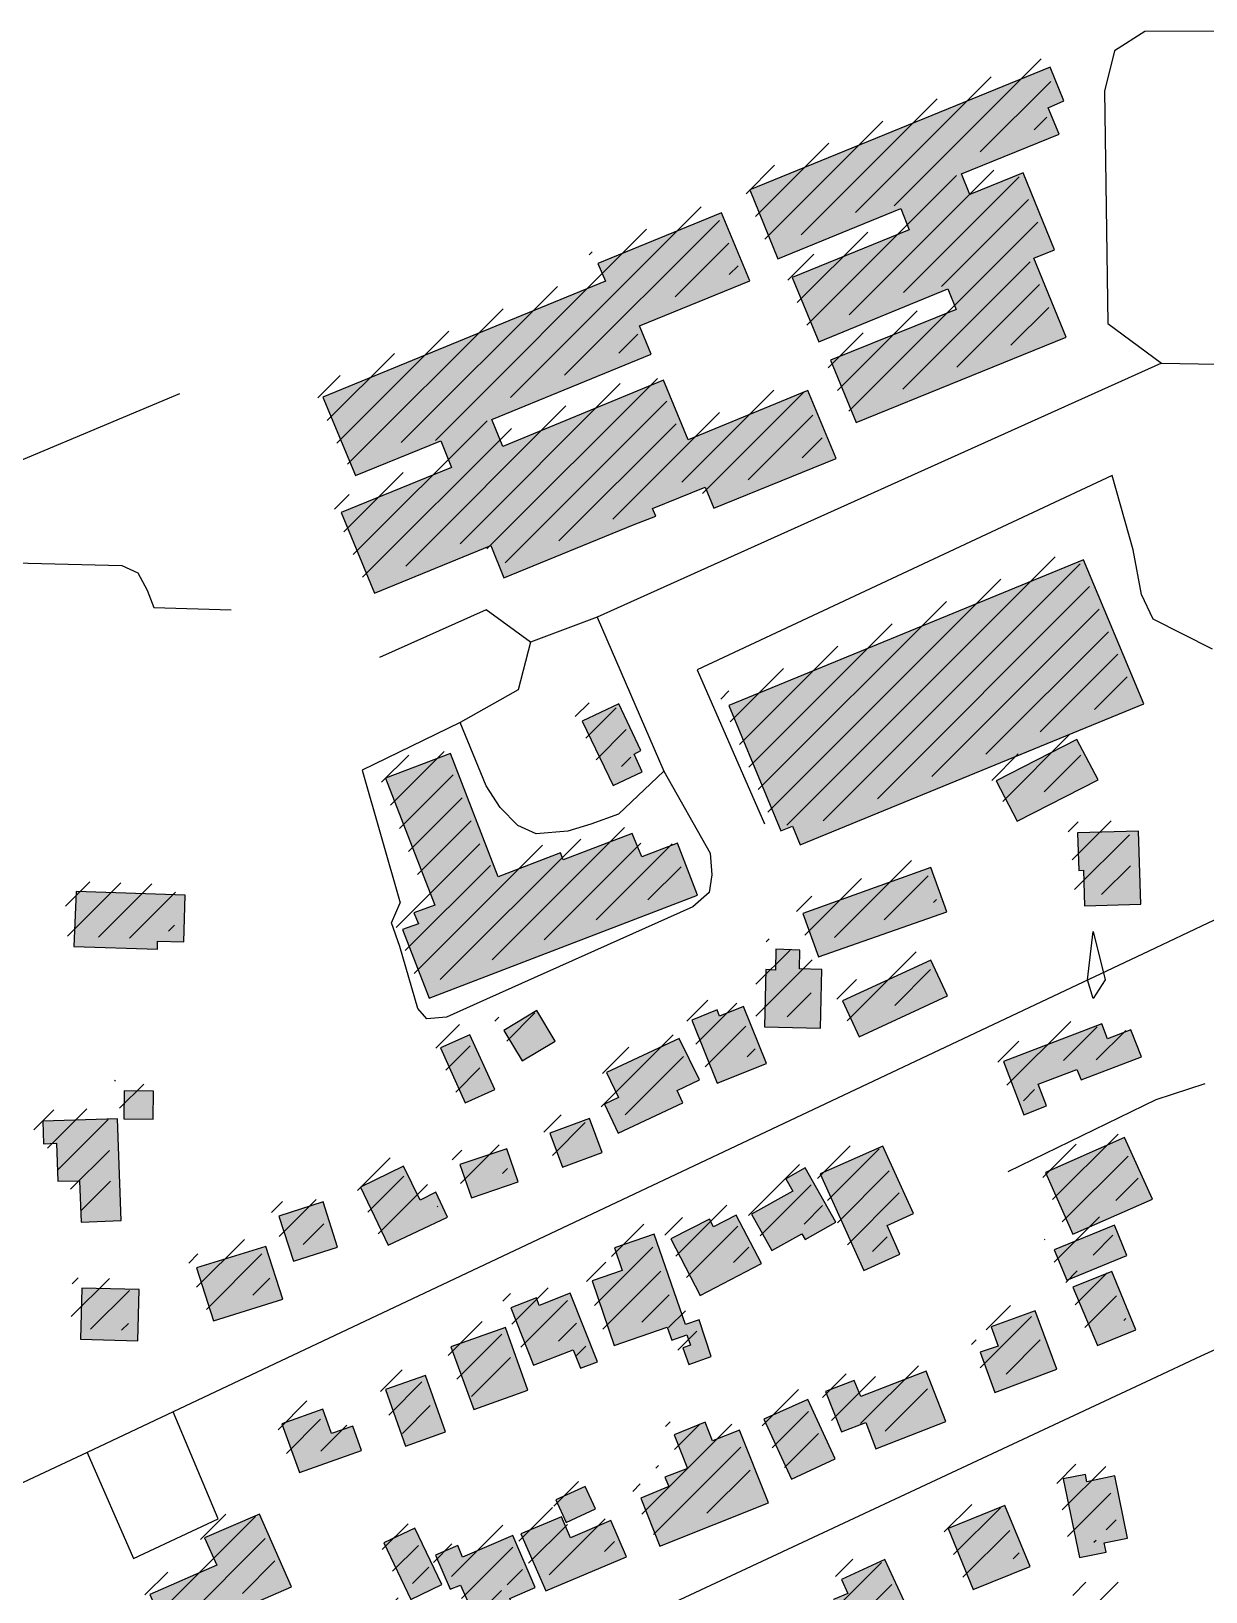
# Model space of a CAD drawing. Extents: x 6576311 to 6728256, y 2029764 to 2237541.
# Drawn here: x 6669276 to 6670100, y 2178916 to 2180011 of the extents above; entities that cross this region are included whole.
import ezdxf

# ---------------------------------------------------------------- set-up
doc = ezdxf.new("R2010")
doc.units = 21
for name, color, linetype in [('BUILDINGS', 9, 'Continuous'), ('CL_LOCAL', 4, 'Continuous'), ('CONTOUR_INDEX', 150, 'Continuous')]:
    doc.layers.add(name, color=color, linetype=linetype)

msp = doc.modelspace()

# ---------------------------------------------------------------- hatches: boundary and pattern name
at = {"layer": 'BUILDINGS_HATCH'}
for points in [[(6669780.2, 2179899.4), (6669800, 2179851), (6669886.1, 2179886.3), (6669892.1, 2179871.4), (6669810, 2179837.9), (6669828.6, 2179792.8), (6669919.2, 2179830), (6669924.9, 2179815.5), (6669836.9, 2179779.8), (6669854.9, 2179736.1), (6670002.2, 2179796.1), (6669979.5, 2179851.4), (6669994, 2179857.3), (6669971.9, 2179911.4), (6669934.5, 2179896), (6669928.8, 2179910.5), (6669997.3, 2179938.5), (6669989.6, 2179957), (6670000.6, 2179961.8), (6669990.9, 2179985.5)], [(6669480.8, 2179753.9), (6669503.7, 2179699), (6669563.7, 2179723.3), (6669571.2, 2179704.7), (6669493.6, 2179673.1), (6669517.1, 2179616.4), (6669598.6, 2179649.8), (6669607.8, 2179627.3), (6669699.3, 2179664.5), (6669699.3, 2179664.5), (6669714.3, 2179670.4), (6669712, 2179675.8), (6669749.1, 2179690.9), (6669755.1, 2179676), (6669840.9, 2179711), (6669821.1, 2179758.6), (6669737, 2179724), (6669719.8, 2179765.8), (6669607.1, 2179719.4), (6669599.4, 2179738.3), (6669711.2, 2179784), (6669702.9, 2179804), (6669780.2, 2179835.6), (6669760.5, 2179883.2), (6669673.8, 2179847.6), (6669679, 2179835.2)], [(6669815.6, 2179439.9), (6670056.6, 2179538.9), (6670014.4, 2179639.9), (6669765.6, 2179537.6), (6669802, 2179449.7), (6669810.2, 2179453)], [(6669703.9, 2179506.1), (6669688.4, 2179538.8), (6669662.7, 2179526.6), (6669684.4, 2179481.6), (6669704.8, 2179491.1), (6669699.1, 2179503.5)], [(6669555.5, 2179332.4), (6669743.7, 2179404.6), (6669729.7, 2179441), (6669704.5, 2179431.4), (6669697.9, 2179447.8), (6669649.5, 2179429.3), (6669647.5, 2179434.4), (6669603.9, 2179417.5), (6669570.3, 2179504), (6669524.7, 2179486.7), (6669559.4, 2179397.6), (6669544.7, 2179392.1), (6669547.9, 2179384.5), (6669536.8, 2179380.4)], [(6670024.5, 2179485.6), (6670009.6, 2179513.9), (6669953, 2179484.9), (6669967.9, 2179456.5)], [(6670054.6, 2179398.3), (6670053, 2179449.6), (6670010.1, 2179448.3), (6670011.1, 2179421.8), (6670014.2, 2179422.1), (6670014.9, 2179397)], [(6669817.5, 2179391.8), (6669828.4, 2179361.3), (6669918.5, 2179393), (6669907.3, 2179423.9)], [(6669307.8, 2179407.2), (6669306.3, 2179368.5), (6669365, 2179366.6), (6669365, 2179372.4), (6669383.4, 2179371.8), (6669384.4, 2179404.6)], [(6669790.6, 2179312.3), (6669829.8, 2179311.4), (6669830.7, 2179352.5), (6669815.1, 2179352.8), (6669815.4, 2179365.9), (6669798.6, 2179366.6), (6669798.4, 2179352), (6669791.6, 2179352.4)], [(6669857, 2179305.3), (6669919, 2179334), (6669907.3, 2179359), (6669845.3, 2179330.4)], [(6669607.7, 2179309.7), (6669620.6, 2179288.3), (6669643.8, 2179302.2), (6669630.9, 2179323.6)], [(6669757.3, 2179272.8), (6669791.9, 2179286.4), (6669775.8, 2179326.4), (6669759.1, 2179319.8), (6669757.4, 2179324.2), (6669739.6, 2179316.8)], [(6669972.4, 2179250.4), (6669988.3, 2179256.7), (6669982.5, 2179272), (6670009.7, 2179282.3), (6670012.6, 2179275), (6670055, 2179291.2), (6670047.6, 2179310.1), (6670031.2, 2179303.8), (6670027.2, 2179314.4), (6669958.1, 2179287.9)], [(6669601.4, 2179268.2), (6669583.9, 2179306.7), (6669563.3, 2179297.5), (6669580.7, 2179259)], [(6669733.3, 2179258.9), (6669729.3, 2179267.6), (6669744.9, 2179275), (6669730.8, 2179304), (6669679.9, 2179280.1), (6669688.2, 2179262.7), (6669678.3, 2179257.9), (6669688, 2179237.6)], [(6669362, 2179267.2), (6669341.6, 2179267.4), (6669341.4, 2179247.8), (6669361.8, 2179247.5)], [(6669339.4, 2179176.4), (6669336.9, 2179247.8), (6669284.4, 2179246.1), (6669285, 2179230.1), (6669294.1, 2179230.5), (6669295.1, 2179203.9), (6669310.1, 2179204.3), (6669311.4, 2179175.2)], [(6669676.7, 2179224), (6669667.8, 2179248), (6669640.1, 2179237.7), (6669649, 2179213.7)], [(6669987.6, 2179210.1), (6670006.8, 2179166.8), (6670062.6, 2179191.4), (6670043.1, 2179234.7)], [(6669585, 2179192.3), (6669617.8, 2179203.4), (6669609.8, 2179226.7), (6669576.9, 2179215.6)], [(6669876.6, 2179172.8), (6669895, 2179181.3), (6669873.5, 2179228.5), (6669829.6, 2179209), (6669860.3, 2179141.4), (6669885.5, 2179152.8)], [(6669560, 2179196.2), (6669549, 2179190.7), (6669537.5, 2179214.4), (6669507.2, 2179199.7), (6669526.7, 2179159), (6669568.3, 2179178.8)], [(6669805.6, 2179205.7), (6669810.4, 2179196.9), (6669781.5, 2179180.8), (6669795.8, 2179155.3), (6669816.8, 2179167.1), (6669819.1, 2179163.1), (6669840.6, 2179175.2), (6669819.1, 2179213.4)], [(6669450, 2179179.4), (6669460.4, 2179147.8), (6669491.2, 2179157.7), (6669481.2, 2179189.4)], [(6669788.5, 2179146.2), (6669770.8, 2179180), (6669754.9, 2179171.9), (6669752.1, 2179177.4), (6669724.9, 2179163.4), (6669745.5, 2179123.8)], [(6669685.2, 2179088.6), (6669722.3, 2179101.5), (6669725.5, 2179092.4), (6669736.2, 2179096.1), (6669738.8, 2179088.8), (6669733.4, 2179087), (6669737.5, 2179075.3), (6669753.3, 2179080.9), (6669744.7, 2179106.7), (6669735.1, 2179103.4), (6669713.3, 2179166.7), (6669685.5, 2179157.1), (6669690.7, 2179141.4), (6669669.7, 2179134.1)], [(6670044.6, 2179151.7), (6670036, 2179173.1), (6669993.8, 2179155.8), (6670002.7, 2179134.4)], [(6669404.1, 2179106), (6669452.8, 2179121.1), (6669440.8, 2179158.2), (6669392.3, 2179143.1)], [(6670024.1, 2179088.6), (6670051, 2179099.6), (6670034.1, 2179140.7), (6670006.9, 2179129.6)], [(6669352.1, 2179128), (6669311.8, 2179128.9), (6669310.9, 2179093.2), (6669351.1, 2179091.9)], [(6669612.8, 2179115.2), (6669628.6, 2179074.9), (6669656.3, 2179085.6), (6669661.5, 2179072.8), (6669673.4, 2179077.3), (6669654.4, 2179125.3), (6669632.6, 2179116.8), (6669630.6, 2179122.2)], [(6669995.6, 2179072.1), (6669980.4, 2179113.1), (6669949.5, 2179101.7), (6669954.4, 2179088.3), (6669941.9, 2179083.9), (6669952.2, 2179055.8)], [(6669570.7, 2179087.8), (6669586.7, 2179043.8), (6669624.7, 2179057.4), (6669608.9, 2179101.4)], [(6669524.8, 2179057.7), (6669538.9, 2179018.1), (6669566.9, 2179028), (6669552.9, 2179067.7)], [(6669868.7, 2179016.2), (6669917.7, 2179035.3), (6669904, 2179070.6), (6669858.1, 2179052.9), (6669853.5, 2179064.2), (6669833.4, 2179056.4), (6669844.6, 2179028.1), (6669861.6, 2179034.7)], [(6669820.9, 2179050.9), (6669790.1, 2179037), (6669809.6, 2178994.8), (6669840.1, 2179009.1)], [(6669502, 2179032.1), (6669487, 2179026.9), (6669480.9, 2179044), (6669452.1, 2179033.7), (6669464.4, 2178999.5), (6669508, 2179015)], [(6669773.1, 2179029.2), (6669754.1, 2179021.9), (6669749, 2179035), (6669727.2, 2179026.1), (6669736.6, 2179002.5), (6669720.8, 2178996.2), (6669723.4, 2178989.7), (6669703.8, 2178981.6), (6669717.3, 2178947.8), (6669793.5, 2178978.3)], [(6669672.1, 2178974.2), (6669664.9, 2178989.8), (6669644.3, 2178980.3), (6669651.4, 2178964.6)], [(6670045.1, 2178953.5), (6670036.4, 2178997.2), (6670016.6, 2178993.1), (6670015.7, 2178998.2), (6670000.1, 2178995.2), (6670011.4, 2178939.9), (6670030.1, 2178943.6), (6670028.7, 2178950.2)], [(6669458.8, 2178919.4), (6669436.4, 2178970.3), (6669397.9, 2178953.7), (6669406.5, 2178934.5), (6669359.5, 2178913.9), (6669373.6, 2178882.2)], [(6669619.7, 2178956.5), (6669637.2, 2178916.5), (6669693.8, 2178940.4), (6669682.9, 2178965.9), (6669654.6, 2178953.7), (6669648.3, 2178968.6)], [(6669919.5, 2178960.3), (6669936.9, 2178917.4), (6669976.9, 2178933.6), (6669959.1, 2178976.5)], [(6669564.3, 2178920.9), (6669545.4, 2178960.5), (6669523.6, 2178950.3), (6669542.5, 2178910.6)], [(6669578.9, 2178940.3), (6669575.5, 2178948.3), (6669559.9, 2178941.7), (6669570.2, 2178917.7), (6669577.3, 2178920.6), (6669591.1, 2178889.4), (6669616.5, 2178900.4), (6669611.9, 2178911.3), (6669629.8, 2178919), (6669614, 2178955.4)], [(6669849, 2178914.8), (6669839.1, 2178910.4), (6669850, 2178887.2), (6669890.2, 2178905.9), (6669875, 2178938.6), (6669844.7, 2178924.6)]]:
    msp.add_hatch(color=251, dxfattribs=at).paths.add_polyline_path(points)
at = {"layer": 'BUILDINGS_SHADOW'}
h = msp.add_hatch(dxfattribs=at)
h.set_pattern_fill('ANSI31', scale=5)
h.paths.add_polyline_path([(6669773.5, 2179906.7), (6669793.3, 2179858.4), (6669879.3, 2179893.7), (6669885.3, 2179878.8), (6669803.2, 2179845.3), (6669821.9, 2179800.2), (6669912.5, 2179837.4), (6669918.2, 2179822.8), (6669830.1, 2179787.1), (6669848.2, 2179743.5), (6669995.4, 2179803.5), (6669972.8, 2179858.8), (6669987.2, 2179864.7), (6669965.1, 2179918.8), (6669927.8, 2179903.4), (6669922, 2179917.9), (6669990.6, 2179945.9), (6669982.8, 2179964.4), (6669993.9, 2179969.2), (6669984.1, 2179992.8)])
h = msp.add_hatch(dxfattribs=at)
h.set_pattern_fill('ANSI31', scale=5)
h.paths.add_polyline_path([(6669474.1, 2179761.3), (6669497, 2179706.4), (6669557, 2179730.6), (6669564.4, 2179712.1), (6669486.9, 2179680.5), (6669510.4, 2179623.7), (6669591.9, 2179657.2), (6669601.1, 2179634.7), (6669692.5, 2179671.8), (6669692.5, 2179671.8), (6669707.5, 2179677.7), (6669705.2, 2179683.2), (6669742.3, 2179698.3), (6669748.3, 2179683.4), (6669834.1, 2179718.3), (6669814.3, 2179766), (6669730.3, 2179731.4), (6669713.1, 2179773.2), (6669600.4, 2179726.8), (6669592.7, 2179745.7), (6669704.5, 2179791.4), (6669696.2, 2179811.4), (6669773.5, 2179843), (6669753.7, 2179890.6), (6669667.1, 2179854.9), (6669672.2, 2179842.6)])
h = msp.add_hatch(dxfattribs=at)
h.set_pattern_fill('ANSI31', scale=5)
h.paths.add_polyline_path([(6669808.9, 2179447.3), (6670049.8, 2179546.2), (6670007.7, 2179647.3), (6669758.8, 2179545), (6669795.2, 2179457), (6669803.4, 2179460.3)])
h = msp.add_hatch(dxfattribs=at)
h.set_pattern_fill('ANSI31', scale=5)
h.paths.add_polyline_path([(6669697.1, 2179513.4), (6669681.7, 2179546.2), (6669655.9, 2179534), (6669677.7, 2179489), (6669698.1, 2179498.5), (6669692.3, 2179510.9)])
h = msp.add_hatch(dxfattribs=at)
h.set_pattern_fill('ANSI31', scale=5)
h.paths.add_polyline_path([(6670017.7, 2179492.9), (6670002.8, 2179521.3), (6669946.2, 2179492.3), (6669961.1, 2179463.9)])
h = msp.add_hatch(dxfattribs=at)
h.set_pattern_fill('ANSI31', scale=5)
h.paths.add_polyline_path([(6669548.7, 2179339.8), (6669737, 2179412), (6669722.9, 2179448.4), (6669697.7, 2179438.8), (6669691.2, 2179455.1), (6669642.7, 2179436.7), (6669640.7, 2179441.8), (6669597.1, 2179424.9), (6669563.6, 2179511.4), (6669518, 2179494.1), (6669552.7, 2179405), (6669538, 2179399.5), (6669541.1, 2179391.9), (6669530.1, 2179387.8)])
h = msp.add_hatch(dxfattribs=at)
h.set_pattern_fill('ANSI31', scale=5)
h.paths.add_polyline_path([(6670047.8, 2179405.6), (6670046.2, 2179457), (6670003.4, 2179455.7), (6670004.4, 2179429.1), (6670007.5, 2179429.5), (6670008.1, 2179404.4)])
h = msp.add_hatch(dxfattribs=at)
h.set_pattern_fill('ANSI31', scale=5)
h.paths.add_polyline_path([(6669810.8, 2179399.2), (6669821.7, 2179368.6), (6669911.7, 2179400.3), (6669900.6, 2179431.3)])
h = msp.add_hatch(dxfattribs=at)
h.set_pattern_fill('ANSI31', scale=5)
h.paths.add_polyline_path([(6669301.1, 2179414.5), (6669299.5, 2179375.9), (6669358.3, 2179374), (6669358.2, 2179379.8), (6669376.7, 2179379.2), (6669377.7, 2179411.9)])
h = msp.add_hatch(dxfattribs=at)
h.set_pattern_fill('ANSI31', scale=5)
h.paths.add_polyline_path([(6669783.9, 2179319.7), (6669823, 2179318.8), (6669824, 2179359.9), (6669808.4, 2179360.2), (6669808.6, 2179373.3), (6669791.9, 2179374), (6669791.7, 2179359.4), (6669784.9, 2179359.7)])
h = msp.add_hatch(dxfattribs=at)
h.set_pattern_fill('ANSI31', scale=5)
h.paths.add_polyline_path([(6669850.3, 2179312.7), (6669912.3, 2179341.3), (6669900.5, 2179366.4), (6669838.6, 2179337.8)])
h = msp.add_hatch(dxfattribs=at)
h.set_pattern_fill('ANSI31', scale=5)
h.paths.add_polyline_path([(6669601, 2179317.1), (6669613.8, 2179295.7), (6669637, 2179309.6), (6669624.2, 2179331)])
h = msp.add_hatch(dxfattribs=at)
h.set_pattern_fill('ANSI31', scale=5)
h.paths.add_polyline_path([(6669750.6, 2179280.2), (6669785.1, 2179293.8), (6669769.1, 2179333.8), (6669752.4, 2179327.2), (6669750.7, 2179331.6), (6669732.8, 2179324.2)])
h = msp.add_hatch(dxfattribs=at)
h.set_pattern_fill('ANSI31', scale=5)
h.paths.add_polyline_path([(6669965.7, 2179257.8), (6669981.5, 2179264.1), (6669975.8, 2179279.3), (6670003, 2179289.6), (6670005.8, 2179282.4), (6670048.3, 2179298.6), (6670040.8, 2179317.5), (6670024.4, 2179311.2), (6670020.4, 2179321.8), (6669951.3, 2179295.3)])
h = msp.add_hatch(dxfattribs=at)
h.set_pattern_fill('ANSI31', scale=5)
h.paths.add_polyline_path([(6669594.6, 2179275.5), (6669577.2, 2179314.1), (6669556.5, 2179304.9), (6669574, 2179266.4)])
h = msp.add_hatch(dxfattribs=at)
h.set_pattern_fill('ANSI31', scale=5)
h.paths.add_polyline_path([(6669726.5, 2179266.3), (6669722.5, 2179275), (6669738.1, 2179282.3), (6669724.1, 2179311.4), (6669673.1, 2179287.5), (6669681.4, 2179270.1), (6669671.5, 2179265.3), (6669681.3, 2179245)])
h = msp.add_hatch(dxfattribs=at)
h.set_pattern_fill('ANSI31', scale=5)
h.paths.add_polyline_path([(6669355.3, 2179274.5), (6669334.9, 2179274.8), (6669334.7, 2179255.2), (6669355.1, 2179254.9)])
h = msp.add_hatch(dxfattribs=at)
h.set_pattern_fill('ANSI31', scale=5)
h.paths.add_polyline_path([(6669332.7, 2179183.8), (6669330.1, 2179255.1), (6669277.7, 2179253.5), (6669278.3, 2179237.4), (6669287.4, 2179237.8), (6669288.3, 2179211.3), (6669303.4, 2179211.7), (6669304.6, 2179182.6)])
h = msp.add_hatch(dxfattribs=at)
h.set_pattern_fill('ANSI31', scale=5)
h.paths.add_polyline_path([(6669670, 2179231.4), (6669661.1, 2179255.4), (6669633.3, 2179245.1), (6669642.2, 2179221.1)])
h = msp.add_hatch(dxfattribs=at)
h.set_pattern_fill('ANSI31', scale=5)
h.paths.add_polyline_path([(6669980.9, 2179217.4), (6670000, 2179174.2), (6670055.8, 2179198.8), (6670036.3, 2179242.1)])
h = msp.add_hatch(dxfattribs=at)
h.set_pattern_fill('ANSI31', scale=5)
h.paths.add_polyline_path([(6669578.2, 2179199.7), (6669611.1, 2179210.8), (6669603, 2179234.1), (6669570.2, 2179223)])
h = msp.add_hatch(dxfattribs=at)
h.set_pattern_fill('ANSI31', scale=5)
h.paths.add_polyline_path([(6669869.8, 2179180.2), (6669888.2, 2179188.6), (6669866.8, 2179235.9), (6669822.9, 2179216.4), (6669853.5, 2179148.8), (6669878.7, 2179160.2)])
h = msp.add_hatch(dxfattribs=at)
h.set_pattern_fill('ANSI31', scale=5)
h.paths.add_polyline_path([(6669553.2, 2179203.6), (6669542.2, 2179198.1), (6669530.8, 2179221.7), (6669500.5, 2179207), (6669519.9, 2179166.3), (6669561.5, 2179186.2)])
h = msp.add_hatch(dxfattribs=at)
h.set_pattern_fill('ANSI31', scale=5)
h.paths.add_polyline_path([(6669798.8, 2179213), (6669803.7, 2179204.3), (6669774.8, 2179188.2), (6669789.1, 2179162.7), (6669810, 2179174.5), (6669812.3, 2179170.5), (6669833.8, 2179182.6), (6669812.4, 2179220.7)])
h = msp.add_hatch(dxfattribs=at)
h.set_pattern_fill('ANSI31', scale=5)
h.paths.add_polyline_path([(6669443.3, 2179186.8), (6669453.6, 2179155.1), (6669484.5, 2179165.1), (6669474.4, 2179196.7)])
h = msp.add_hatch(dxfattribs=at)
h.set_pattern_fill('ANSI31', scale=5)
h.paths.add_polyline_path([(6669781.8, 2179153.6), (6669764, 2179187.4), (6669748.2, 2179179.3), (6669745.3, 2179184.8), (6669718.2, 2179170.8), (6669738.7, 2179131.2)])
h = msp.add_hatch(dxfattribs=at)
h.set_pattern_fill('ANSI31', scale=5)
h.paths.add_polyline_path([(6670037.8, 2179159), (6670029.2, 2179180.5), (6669987, 2179163.2), (6669995.9, 2179141.7)])
h = msp.add_hatch(dxfattribs=at)
h.set_pattern_fill('ANSI31', scale=5)
h.paths.add_polyline_path([(6669397.4, 2179113.4), (6669446.1, 2179128.5), (6669434, 2179165.6), (6669385.6, 2179150.5)])
h = msp.add_hatch(dxfattribs=at)
h.set_pattern_fill('ANSI31', scale=5)
h.paths.add_polyline_path([(6669678.5, 2179096), (6669715.6, 2179108.9), (6669718.7, 2179099.8), (6669729.5, 2179103.5), (6669732.1, 2179096.2), (6669726.7, 2179094.4), (6669730.7, 2179082.7), (6669746.6, 2179088.3), (6669738, 2179114.1), (6669728.3, 2179110.8), (6669706.5, 2179174), (6669678.8, 2179164.5), (6669683.9, 2179148.8), (6669663, 2179141.4)])
h = msp.add_hatch(dxfattribs=at)
h.set_pattern_fill('ANSI31', scale=5)
h.paths.add_polyline_path([(6670017.4, 2179095.9), (6670044.3, 2179107), (6670027.4, 2179148.1), (6670000.2, 2179137)])
h = msp.add_hatch(dxfattribs=at)
h.set_pattern_fill('ANSI31', scale=5)
h.paths.add_polyline_path([(6669345.4, 2179135.4), (6669305.1, 2179136.3), (6669304.1, 2179100.6), (6669344.4, 2179099.3)])
h = msp.add_hatch(dxfattribs=at)
h.set_pattern_fill('ANSI31', scale=5)
h.paths.add_polyline_path([(6669606, 2179122.6), (6669621.8, 2179082.3), (6669649.6, 2179092.9), (6669654.7, 2179080.2), (6669666.6, 2179084.6), (6669647.7, 2179132.6), (6669625.9, 2179124.2), (6669623.9, 2179129.6)])
h = msp.add_hatch(dxfattribs=at)
h.set_pattern_fill('ANSI31', scale=5)
h.paths.add_polyline_path([(6669988.8, 2179079.4), (6669973.6, 2179120.5), (6669942.7, 2179109.1), (6669947.6, 2179095.7), (6669935.2, 2179091.2), (6669945.5, 2179063.2)])
h = msp.add_hatch(dxfattribs=at)
h.set_pattern_fill('ANSI31', scale=5)
h.paths.add_polyline_path([(6669563.9, 2179095.1), (6669580, 2179051.1), (6669617.9, 2179064.8), (6669602.1, 2179108.8)])
h = msp.add_hatch(dxfattribs=at)
h.set_pattern_fill('ANSI31', scale=5)
h.paths.add_polyline_path([(6669862, 2179023.5), (6669911, 2179042.7), (6669897.2, 2179078), (6669851.3, 2179060.3), (6669846.8, 2179071.6), (6669826.7, 2179063.8), (6669837.8, 2179035.5), (6669854.8, 2179042.1)])
h = msp.add_hatch(dxfattribs=at)
h.set_pattern_fill('ANSI31', scale=5)
h.paths.add_polyline_path([(6669518.1, 2179065.1), (6669532.2, 2179025.4), (6669560.2, 2179035.4), (6669546.1, 2179075)])
h = msp.add_hatch(dxfattribs=at)
h.set_pattern_fill('ANSI31', scale=5)
h.paths.add_polyline_path([(6669814.2, 2179058.3), (6669783.3, 2179044.3), (6669802.8, 2179002.2), (6669833.4, 2179016.5)])
h = msp.add_hatch(dxfattribs=at)
h.set_pattern_fill('ANSI31', scale=5)
h.paths.add_polyline_path([(6669495.2, 2179039.5), (6669480.2, 2179034.3), (6669474.2, 2179051.4), (6669445.3, 2179041.1), (6669457.6, 2179006.9), (6669501.3, 2179022.4)])
h = msp.add_hatch(dxfattribs=at)
h.set_pattern_fill('ANSI31', scale=5)
h.paths.add_polyline_path([(6669766.4, 2179036.6), (6669747.4, 2179029.3), (6669742.2, 2179042.3), (6669720.4, 2179033.5), (6669729.9, 2179009.9), (6669714, 2179003.6), (6669716.6, 2178997.1), (6669697.1, 2178989), (6669710.5, 2178955.2), (6669786.7, 2178985.7)])
h = msp.add_hatch(dxfattribs=at)
h.set_pattern_fill('ANSI31', scale=5)
h.paths.add_polyline_path([(6670038.4, 2178960.9), (6670029.7, 2179004.6), (6670009.8, 2179000.5), (6670009, 2179005.6), (6669993.4, 2179002.6), (6670004.7, 2178947.3), (6670023.4, 2178951), (6670021.9, 2178957.6)])
h = msp.add_hatch(dxfattribs=at)
h.set_pattern_fill('ANSI31', scale=5)
h.paths.add_polyline_path([(6669665.3, 2178981.6), (6669658.2, 2178997.2), (6669637.5, 2178987.6), (6669644.7, 2178972)])
h = msp.add_hatch(dxfattribs=at)
h.set_pattern_fill('ANSI31', scale=5)
h.paths.add_polyline_path([(6669912.7, 2178967.7), (6669930.2, 2178924.8), (6669970.1, 2178941), (6669952.3, 2178983.9)])
h = msp.add_hatch(dxfattribs=at)
h.set_pattern_fill('ANSI31', scale=5)
h.paths.add_polyline_path([(6669452, 2178926.8), (6669429.7, 2178977.7), (6669391.2, 2178961.1), (6669399.8, 2178941.8), (6669352.8, 2178921.3), (6669366.8, 2178889.6)])
h = msp.add_hatch(dxfattribs=at)
h.set_pattern_fill('ANSI31', scale=5)
h.paths.add_polyline_path([(6669557.5, 2178928.3), (6669538.6, 2178967.9), (6669516.8, 2178957.6), (6669535.7, 2178918)])
h = msp.add_hatch(dxfattribs=at)
h.set_pattern_fill('ANSI31', scale=5)
h.paths.add_polyline_path([(6669613, 2178963.9), (6669630.4, 2178923.9), (6669687, 2178947.8), (6669676.2, 2178973.2), (6669647.8, 2178961.1), (6669641.5, 2178976)])
h = msp.add_hatch(dxfattribs=at)
h.set_pattern_fill('ANSI31', scale=5)
h.paths.add_polyline_path([(6669572.2, 2178947.7), (6669568.7, 2178955.7), (6669553.2, 2178949), (6669563.5, 2178925), (6669570.6, 2178928), (6669584.3, 2178896.7), (6669609.8, 2178907.8), (6669605.2, 2178918.7), (6669623, 2178926.4), (6669607.3, 2178962.7)])
h = msp.add_hatch(dxfattribs=at)
h.set_pattern_fill('ANSI31', scale=5)
h.paths.add_polyline_path([(6669842.3, 2178922.2), (6669832.4, 2178917.8), (6669843.2, 2178894.5), (6669883.4, 2178913.3), (6669868.3, 2178946), (6669838, 2178932)])
h = msp.add_hatch(dxfattribs=at)
h.set_pattern_fill('ANSI31', scale=5)
h.paths.add_polyline_path([(6669504.3, 2178906.6), (6669512.9, 2178884.8), (6669522.5, 2178888.8), (6669528.8, 2178872.8), (6669563.6, 2178886.4), (6669551.3, 2178917), (6669534.3, 2178910.4), (6669531.5, 2178917.3)])
h = msp.add_hatch(dxfattribs=at)
h.set_pattern_fill('ANSI31', scale=5)
h.paths.add_polyline_path([(6669973.1, 2178827), (6670042.3, 2178827.3), (6670042.2, 2178922.7), (6670006.8, 2178922.5), (6670006.9, 2178901.1), (6669973.4, 2178900.9), (6669973.4, 2178890.7), (6669936.9, 2178890.6), (6669936.9, 2178873.1), (6669915.7, 2178873), (6669915.7, 2178852.6), (6669973, 2178852.8)])

# ---------------------------------------------------------------- linework, layer by layer
at = {"layer": 'BUILDINGS'}
for points in [[(6669780.2, 2179899.4), (6669800, 2179851), (6669886.1, 2179886.3), (6669892.1, 2179871.4), (6669810, 2179837.9), (6669828.6, 2179792.8), (6669919.2, 2179830), (6669924.9, 2179815.5), (6669836.9, 2179779.8), (6669854.9, 2179736.1), (6670002.2, 2179796.1), (6669979.5, 2179851.4), (6669994, 2179857.3), (6669971.9, 2179911.4), (6669934.5, 2179896), (6669928.8, 2179910.5), (6669997.3, 2179938.5), (6669989.6, 2179957), (6670000.6, 2179961.8), (6669990.9, 2179985.5), (6669780.2, 2179899.4)], [(6669480.8, 2179753.9), (6669503.7, 2179699), (6669563.7, 2179723.3), (6669571.2, 2179704.7), (6669493.6, 2179673.1), (6669517.1, 2179616.4), (6669598.6, 2179649.8), (6669607.8, 2179627.3), (6669699.3, 2179664.5), (6669699.3, 2179664.5), (6669714.3, 2179670.4), (6669712, 2179675.8), (6669749.1, 2179690.9), (6669755.1, 2179676), (6669840.9, 2179711), (6669821.1, 2179758.6), (6669737, 2179724), (6669719.8, 2179765.8), (6669607.1, 2179719.4), (6669599.4, 2179738.3), (6669711.2, 2179784), (6669702.9, 2179804), (6669780.2, 2179835.6), (6669760.5, 2179883.2), (6669673.8, 2179847.6), (6669679, 2179835.2), (6669480.8, 2179753.9)], [(6669815.6, 2179439.9), (6670056.6, 2179538.9), (6670014.4, 2179639.9), (6669765.6, 2179537.6), (6669802, 2179449.7), (6669810.2, 2179453), (6669815.6, 2179439.9)], [(6669703.9, 2179506.1), (6669688.4, 2179538.8), (6669662.7, 2179526.6), (6669684.4, 2179481.6), (6669704.8, 2179491.1), (6669699.1, 2179503.5), (6669703.9, 2179506.1)], [(6669555.5, 2179332.4), (6669743.7, 2179404.6), (6669729.7, 2179441), (6669704.5, 2179431.4), (6669697.9, 2179447.8), (6669649.5, 2179429.3), (6669647.5, 2179434.4), (6669603.9, 2179417.5), (6669570.3, 2179504), (6669524.7, 2179486.7), (6669559.4, 2179397.6), (6669544.7, 2179392.1), (6669547.9, 2179384.5), (6669536.8, 2179380.4), (6669555.5, 2179332.4)], [(6670024.5, 2179485.6), (6670009.6, 2179513.9), (6669953, 2179484.9), (6669967.9, 2179456.5), (6670024.5, 2179485.6)], [(6670054.6, 2179398.3), (6670053, 2179449.6), (6670010.1, 2179448.3), (6670011.1, 2179421.8), (6670014.2, 2179422.1), (6670014.9, 2179397), (6670054.6, 2179398.3)], [(6669817.5, 2179391.8), (6669828.4, 2179361.3), (6669918.5, 2179393), (6669907.3, 2179423.9), (6669817.5, 2179391.8)], [(6669307.8, 2179407.2), (6669306.3, 2179368.5), (6669365, 2179366.6), (6669365, 2179372.4), (6669383.4, 2179371.8), (6669384.4, 2179404.6), (6669307.8, 2179407.2)], [(6669790.6, 2179312.3), (6669829.8, 2179311.4), (6669830.7, 2179352.5), (6669815.1, 2179352.8), (6669815.4, 2179365.9), (6669798.6, 2179366.6), (6669798.4, 2179352), (6669791.6, 2179352.4), (6669790.6, 2179312.3)], [(6669857, 2179305.3), (6669919, 2179334), (6669907.3, 2179359), (6669845.3, 2179330.4), (6669857, 2179305.3)], [(6669607.7, 2179309.7), (6669620.6, 2179288.3), (6669643.8, 2179302.2), (6669630.9, 2179323.6), (6669607.7, 2179309.7)], [(6669757.3, 2179272.8), (6669791.9, 2179286.4), (6669775.8, 2179326.4), (6669759.1, 2179319.8), (6669757.4, 2179324.2), (6669739.6, 2179316.8), (6669757.3, 2179272.8)], [(6669972.4, 2179250.4), (6669988.3, 2179256.7), (6669982.5, 2179272), (6670009.7, 2179282.3), (6670012.6, 2179275), (6670055, 2179291.2), (6670047.6, 2179310.1), (6670031.2, 2179303.8), (6670027.2, 2179314.4), (6669958.1, 2179287.9), (6669972.4, 2179250.4)], [(6669601.4, 2179268.2), (6669583.9, 2179306.7), (6669563.3, 2179297.5), (6669580.7, 2179259), (6669601.4, 2179268.2)], [(6669733.3, 2179258.9), (6669729.3, 2179267.6), (6669744.9, 2179275), (6669730.8, 2179304), (6669679.9, 2179280.1), (6669688.2, 2179262.7), (6669678.3, 2179257.9), (6669688, 2179237.6), (6669733.3, 2179258.9)], [(6669362, 2179267.2), (6669341.6, 2179267.4), (6669341.4, 2179247.8), (6669361.8, 2179247.5), (6669362, 2179267.2)], [(6669339.4, 2179176.4), (6669336.9, 2179247.8), (6669284.4, 2179246.1), (6669285, 2179230.1), (6669294.1, 2179230.5), (6669295.1, 2179203.9), (6669310.1, 2179204.3), (6669311.4, 2179175.2), (6669339.4, 2179176.4)], [(6669676.7, 2179224), (6669667.8, 2179248), (6669640.1, 2179237.7), (6669649, 2179213.7), (6669676.7, 2179224)], [(6669987.6, 2179210.1), (6670006.8, 2179166.8), (6670062.6, 2179191.4), (6670043.1, 2179234.7), (6669987.6, 2179210.1)], [(6669585, 2179192.3), (6669617.8, 2179203.4), (6669609.8, 2179226.7), (6669576.9, 2179215.6), (6669585, 2179192.3)], [(6669876.6, 2179172.8), (6669895, 2179181.3), (6669873.5, 2179228.5), (6669829.6, 2179209), (6669860.3, 2179141.4), (6669885.5, 2179152.8), (6669876.6, 2179172.8)], [(6669560, 2179196.2), (6669549, 2179190.7), (6669537.5, 2179214.4), (6669507.2, 2179199.7), (6669526.7, 2179159), (6669568.3, 2179178.8), (6669560, 2179196.2)], [(6669805.6, 2179205.7), (6669810.4, 2179196.9), (6669781.5, 2179180.8), (6669795.8, 2179155.3), (6669816.8, 2179167.1), (6669819.1, 2179163.1), (6669840.6, 2179175.2), (6669819.1, 2179213.4), (6669805.6, 2179205.7)], [(6669450, 2179179.4), (6669460.4, 2179147.8), (6669491.2, 2179157.7), (6669481.2, 2179189.4), (6669450, 2179179.4)], [(6669788.5, 2179146.2), (6669770.8, 2179180), (6669754.9, 2179171.9), (6669752.1, 2179177.4), (6669724.9, 2179163.4), (6669745.5, 2179123.8), (6669788.5, 2179146.2)], [(6669685.2, 2179088.6), (6669722.3, 2179101.5), (6669725.5, 2179092.4), (6669736.2, 2179096.1), (6669738.8, 2179088.8), (6669733.4, 2179087), (6669737.5, 2179075.3), (6669753.3, 2179080.9), (6669744.7, 2179106.7), (6669735.1, 2179103.4), (6669713.3, 2179166.7), (6669685.5, 2179157.1), (6669690.7, 2179141.4), (6669669.7, 2179134.1), (6669685.2, 2179088.6)], [(6670044.6, 2179151.7), (6670036, 2179173.1), (6669993.8, 2179155.8), (6670002.7, 2179134.4), (6670044.6, 2179151.7)], [(6669404.1, 2179106), (6669452.8, 2179121.1), (6669440.8, 2179158.2), (6669392.3, 2179143.1), (6669404.1, 2179106)], [(6670024.1, 2179088.6), (6670051, 2179099.6), (6670034.1, 2179140.7), (6670006.9, 2179129.6), (6670024.1, 2179088.6)], [(6669352.1, 2179128), (6669311.8, 2179128.9), (6669310.9, 2179093.2), (6669351.1, 2179091.9), (6669352.1, 2179128)], [(6669612.8, 2179115.2), (6669628.6, 2179074.9), (6669656.3, 2179085.6), (6669661.5, 2179072.8), (6669673.4, 2179077.3), (6669654.4, 2179125.3), (6669632.6, 2179116.8), (6669630.6, 2179122.2), (6669612.8, 2179115.2)], [(6669995.6, 2179072.1), (6669980.4, 2179113.1), (6669949.5, 2179101.7), (6669954.4, 2179088.3), (6669941.9, 2179083.9), (6669952.2, 2179055.8), (6669995.6, 2179072.1)], [(6669570.7, 2179087.8), (6669586.7, 2179043.8), (6669624.7, 2179057.4), (6669608.9, 2179101.4), (6669570.7, 2179087.8)], [(6669524.8, 2179057.7), (6669538.9, 2179018.1), (6669566.9, 2179028), (6669552.9, 2179067.7), (6669524.8, 2179057.7)], [(6669868.7, 2179016.2), (6669917.7, 2179035.3), (6669904, 2179070.6), (6669858.1, 2179052.9), (6669853.5, 2179064.2), (6669833.4, 2179056.4), (6669844.6, 2179028.1), (6669861.6, 2179034.7), (6669868.7, 2179016.2)], [(6669820.9, 2179050.9), (6669790.1, 2179037), (6669809.6, 2178994.8), (6669840.1, 2179009.1), (6669820.9, 2179050.9)], [(6669502, 2179032.1), (6669487, 2179026.9), (6669480.9, 2179044), (6669452.1, 2179033.7), (6669464.4, 2178999.5), (6669508, 2179015), (6669502, 2179032.1)], [(6669773.1, 2179029.2), (6669754.1, 2179021.9), (6669749, 2179035), (6669727.2, 2179026.1), (6669736.6, 2179002.5), (6669720.8, 2178996.2), (6669723.4, 2178989.7), (6669703.8, 2178981.6), (6669717.3, 2178947.8), (6669793.5, 2178978.3), (6669773.1, 2179029.2)], [(6669672.1, 2178974.2), (6669664.9, 2178989.8), (6669644.3, 2178980.3), (6669651.4, 2178964.6), (6669672.1, 2178974.2)], [(6670045.1, 2178953.5), (6670036.4, 2178997.2), (6670016.6, 2178993.1), (6670015.7, 2178998.2), (6670000.1, 2178995.2), (6670011.4, 2178939.9), (6670030.1, 2178943.6), (6670028.7, 2178950.2), (6670045.1, 2178953.5)], [(6669458.8, 2178919.4), (6669436.4, 2178970.3), (6669397.9, 2178953.7), (6669406.5, 2178934.5), (6669359.5, 2178913.9), (6669373.6, 2178882.2), (6669458.8, 2178919.4)], [(6669619.7, 2178956.5), (6669637.2, 2178916.5), (6669693.8, 2178940.4), (6669682.9, 2178965.9), (6669654.6, 2178953.7), (6669648.3, 2178968.6), (6669619.7, 2178956.5)], [(6669919.5, 2178960.3), (6669936.9, 2178917.4), (6669976.9, 2178933.6), (6669959.1, 2178976.5), (6669919.5, 2178960.3)], [(6669564.3, 2178920.9), (6669545.4, 2178960.5), (6669523.6, 2178950.3), (6669542.5, 2178910.6), (6669564.3, 2178920.9)], [(6669578.9, 2178940.3), (6669575.5, 2178948.3), (6669559.9, 2178941.7), (6669570.2, 2178917.7), (6669577.3, 2178920.6), (6669591.1, 2178889.4), (6669616.5, 2178900.4), (6669611.9, 2178911.3), (6669629.8, 2178919), (6669614, 2178955.4), (6669578.9, 2178940.3)], [(6669849, 2178914.8), (6669839.1, 2178910.4), (6669850, 2178887.2), (6669890.2, 2178905.9), (6669875, 2178938.6), (6669844.7, 2178924.6), (6669849, 2178914.8)]]:
    msp.add_lwpolyline(points, close=True, dxfattribs=at)
at = {"layer": 'CL_LOCAL'}
for points in [[(6670111.3, 2180010.7), (6670057.3, 2180010.4), (6670036.1, 2179997), (6670029.1, 2179968.6), (6670031.3, 2179805.7), (6670069, 2179777.8), (6670107.8, 2179777.2)], [(6670983.9, 2179795.5), (6670130.8, 2179398.5), (6670101.6, 2179385), (6670060.2, 2179365.4), (6669375.9, 2179042.2), (6669315.5, 2179013.7), (6669255.7, 2178985.5), (6669210.2, 2178964.4)], [(6670069, 2179777.8), (6669673.2, 2179599.6), (6669626.4, 2179582), (6669595.4, 2179604.8), (6669520.7, 2179571.2)], [(6669217.9, 2179688.2), (6669380.6, 2179756.6)], [(6670104.7, 2179577.1), (6670063.1, 2179598.1), (6670054.9, 2179615.6), (6670049.1, 2179646.8), (6670034.5, 2179699.1), (6669743.4, 2179562.7), (6669790.5, 2179454.7)], [(6669217.3, 2179638.8), (6669274.2, 2179637.4), (6669340, 2179635.8), (6669351.2, 2179630.7), (6669357.7, 2179618.6), (6669362.3, 2179606.4), (6669416.5, 2179604.7)], [(6669673.2, 2179599.6), (6669720.1, 2179491.6), (6669688.1, 2179461.3), (6669668.9, 2179454.4), (6669652.6, 2179449.4), (6669630.5, 2179447.6), (6669617.5, 2179453.5), (6669605.3, 2179466.1), (6669595.3, 2179481.4), (6669577.2, 2179525.7)], [(6669626.4, 2179582), (6669617.8, 2179548.7), (6669577.2, 2179525.7), (6669508.5, 2179492.2), (6669535.1, 2179399.3)], [(6670993, 2179499.5), (6670548.9, 2179289.2), (6670124.4, 2179093.9), (6670096.7, 2179081.2), (6670061.7, 2179064.8), (6669350.1, 2178732), (6669285.1, 2178701.6), (6669253.4, 2178686.9), (6669209.9, 2178667)], [(6669720.1, 2179491.6), (6669752.6, 2179434.1), (6669753.6, 2179418.9), (6669751.7, 2179406.5), (6669740.4, 2179396.4), (6669595.6, 2179331.6), (6669567.5, 2179318.9), (6669553.9, 2179317.9), (6669547.4, 2179325.2), (6669534.9, 2179368.5), (6669529.1, 2179385.2), (6669535.1, 2179399.3)], [(6670099.3, 2179272.2), (6670065.1, 2179261.1), (6669961.3, 2179210.6)], [(6669315.5, 2179013.7), (6669348, 2178939.2), (6669407.4, 2178967.1), (6669375.9, 2179042.2)]]:
    msp.add_lwpolyline(points, dxfattribs=at)
at = {"layer": 'CONTOUR_INDEX', "elevation": 60}
msp.add_lwpolyline([(6670021.2, 2179332.1), (6670017.2, 2179345.3), (6670021.2, 2179379.1), (6670029.4, 2179345.3), (6670021.2, 2179332.1)], dxfattribs=at)

doc.saveas('drawing.dxf')
